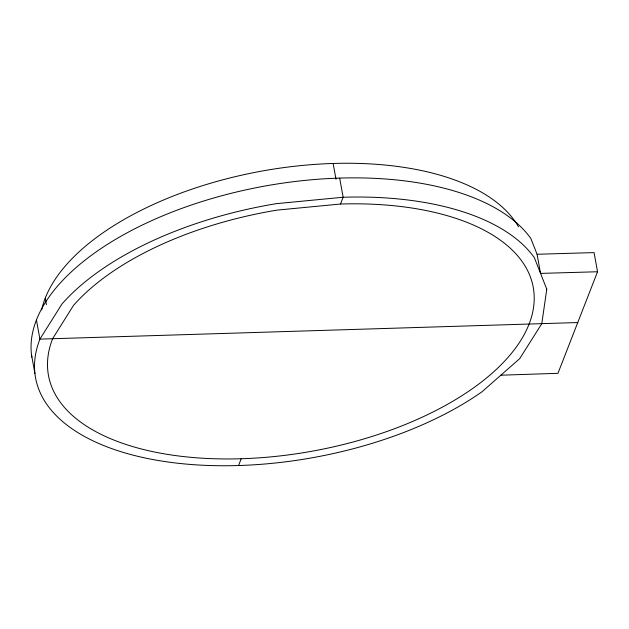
<?xml version="1.0" encoding="UTF-8"?>
<svg xmlns="http://www.w3.org/2000/svg" width="629" height="629" viewBox="0 0 629 629"><rect width="100%" height="100%" fill="white"/><g stroke="black" fill="none" stroke-linecap="round" stroke-linejoin="round"><path stroke-width="0.94" d="M238.564 465.531L241.206 458.745A246.356 121.688 -10.3 0 0 529.099 324.037A246.356 121.688 -10.3 0 0 340.501 204.024L277.114 210.11A246.356 121.688 -10.3 0 0 73.546 305.356L52.608 338.724A246.356 121.688 -10.3 0 0 241.206 458.745M340.501 204.024L343.143 197.239L339.668 178.093M31.835 357.256A259.486 128.174 -10.3 0 1 236.858 191.916A259.486 128.174 -10.3 0 1 530.837 238.47L537.072 254.258L594.067 252.606L597.55 271.752L557.954 373.327L500.873 375.198M577.752 322.543L39.91 339.117L36.435 319.972M597.55 271.752L540.547 273.403L537.072 254.258M333.126 163.469L336.004 179.296M45.241 298.17L46.42 304.688M31.45 354.426L34.933 373.571M41.679 309.869A246.356 121.688 -10.3 0 1 265.289 170.467A246.356 121.688 -10.3 0 1 518.485 226.786M546.774 289.191L541.797 323.652L519.711 358.632L482.026 391.757A259.486 128.174 -10.3 0 1 175.397 462.96A259.486 128.174 -10.3 0 1 39.91 339.117L61.972 303.98A259.486 128.174 -10.3 0 1 276.383 203.654L343.143 197.239A259.486 128.174 -10.3 0 1 534.32 257.615L546.774 289.191"/></g></svg>
